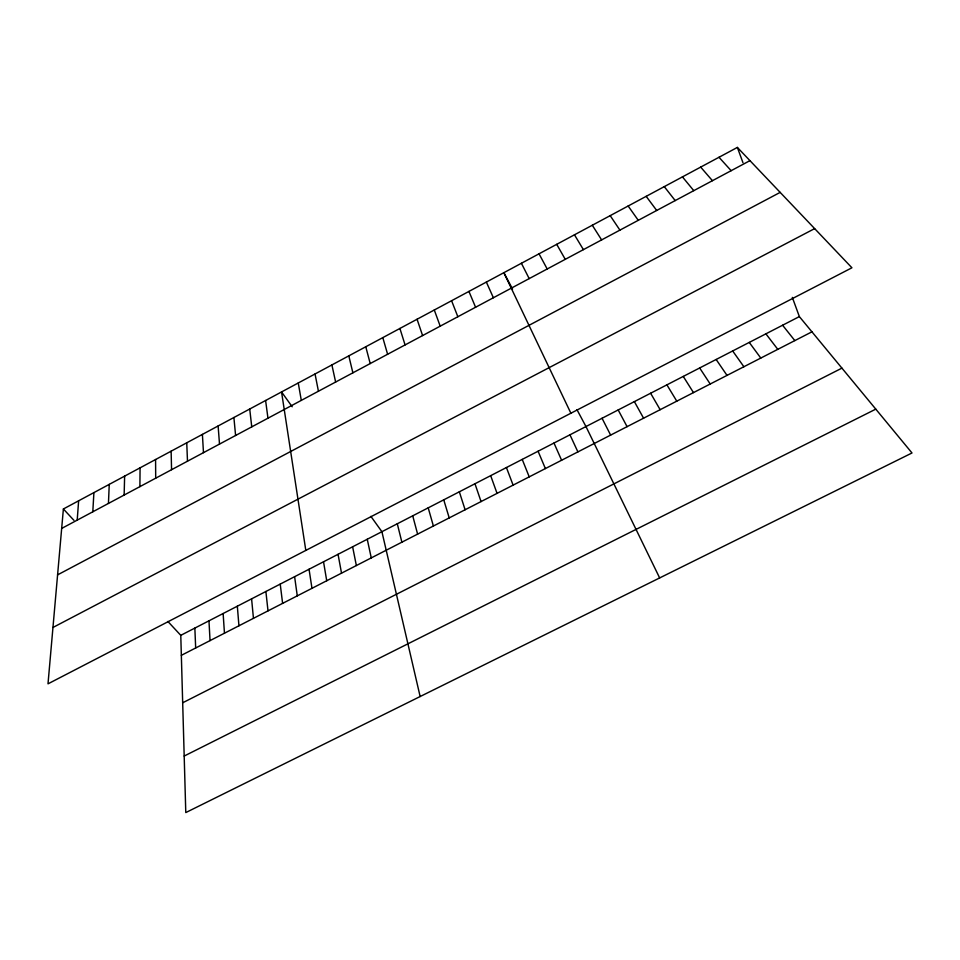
<?xml version="1.0" encoding="UTF-8"?>
<svg xmlns="http://www.w3.org/2000/svg" width="960" height="960" viewBox="0 0 960 960"><rect width="100%" height="100%" fill="white"/><g stroke="black" fill="none" stroke-linecap="round" stroke-linejoin="round"><path stroke-width="1.44" d="M139.896 486.636L140.076 467.832M124.14 495.048L124.632 476.124M108.444 503.436L109.248 484.38M92.796 511.8L93.912 492.612M77.208 520.128L78.624 500.808M63.384 508.98L48 683.844L851.928 267.78L737.364 147.42L63.384 508.98L73.92 520.32M61.68 528.432L749.952 160.644M57.588 574.872L780.168 192.384M52.956 627.468L814.656 228.612M180.78 635.34L799.356 316.596L912 452.976L185.784 812.58L180.78 635.34L167.868 621.444M181.344 655.332L811.944 331.824M182.688 702.78L841.92 368.136M184.188 756.048L875.796 409.14M718.992 157.272L731.16 170.688M700.68 167.1L712.44 180.696M682.44 176.88L693.78 190.656M782.604 325.236L794.832 340.608M664.272 186.624L675.204 200.58M765.9 333.84L777.792 349.344M646.176 196.332L656.7 210.468M749.256 342.42L760.8 358.068M292.188 406.764L281.544 391.944L305.808 550.416M370.896 516.372L381.912 531.708L420.144 696.54M732.672 350.964L743.88 366.744M628.14 206.004L638.268 220.32M716.148 359.484L727.02 375.396M610.188 215.64L619.908 230.124M699.672 367.968L710.208 384.012M592.296 225.24L601.632 239.904M683.268 376.428L693.468 392.604M666.912 384.852L676.788 401.172M574.464 234.804L583.404 249.636M650.616 393.252L660.156 409.692M556.716 244.332L565.26 259.332M634.368 401.616L643.584 418.2M539.028 253.812L547.188 268.992M512.58 289.032L503.856 272.688L570.888 413.232M576.984 409.704L585.972 426.552L659.652 577.932M618.18 409.956L627.084 426.66M602.052 418.272L610.632 435.108M521.4 263.268L529.188 278.616M569.952 434.808L577.896 451.896M486.36 282.072L493.38 297.744M553.992 443.04L561.612 460.248M538.08 451.236L545.388 468.576M468.936 291.42L475.584 307.26M522.228 459.408L529.224 476.868M451.584 300.732L457.848 316.728M506.424 467.544L513.108 485.136M737.364 147.42L742.968 162.696M792.324 297.384L799.356 316.596M434.292 310.008L440.196 326.16M490.668 475.668L497.052 493.368M474.972 483.744L481.056 501.576M417.06 319.248L422.592 335.568M459.336 491.808L465.108 509.76M399.9 328.452L405.072 344.928M443.748 499.848L449.22 517.908M382.8 337.62L387.612 354.264M428.208 507.852L433.392 526.032M412.728 515.832L417.612 534.132M365.772 346.764L370.212 363.552M397.296 523.776L401.88 542.196M348.804 355.872L352.884 372.816M331.896 364.932L335.628 382.044M367.248 539.256L371.268 557.904M352.62 546.792L356.364 565.548M315.048 373.98L318.432 391.236M338.052 554.304L341.52 573.156M298.26 382.98L301.296 400.38M323.532 561.792L326.724 580.752M309.048 569.244L311.976 588.324M294.612 576.684L297.276 595.86M265.608 400.5L267.96 418.2M280.224 584.1L282.612 603.384M249.72 409.02L251.748 426.864M265.884 591.492L268.008 610.872M251.592 598.86L253.452 618.348M233.892 417.516L235.596 435.492M237.336 606.204L238.932 625.788M218.124 425.976L219.504 444.096M223.128 613.524L224.46 633.216M202.404 434.4L203.472 452.664M208.968 620.82L210.048 640.608M194.856 628.092L195.672 647.988M186.744 442.8L187.488 461.196M171.132 451.176L171.564 469.704M155.58 459.516L155.7 478.188"/></g></svg>
